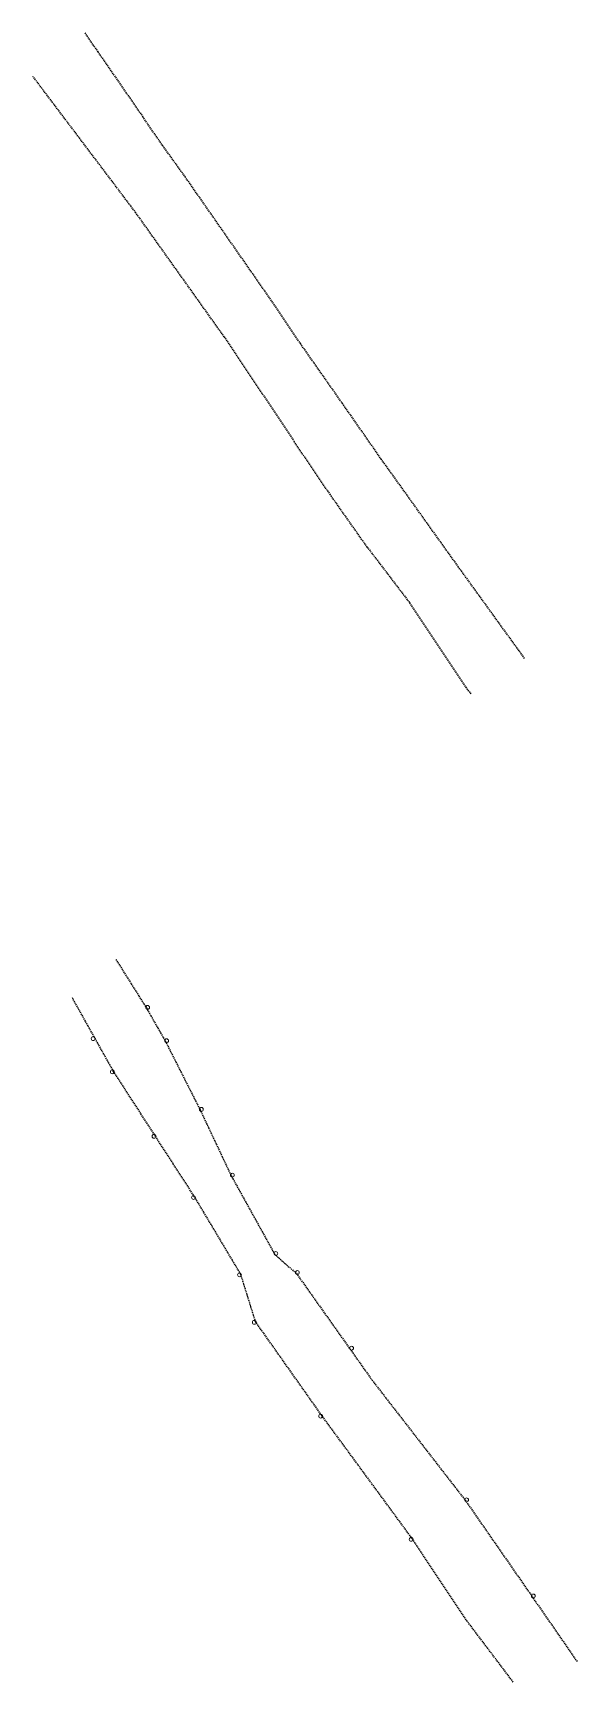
# Model space of a CAD drawing. Header units: metres. Extents: x 359656 to 360539, y 1833938 to 1841880.
# Drawn here: x 359860 to 360145, y 1835858 to 1836721 of the extents above; entities that cross this region are included whole.
import ezdxf

# ---------------------------------------------------------------- set-up
doc = ezdxf.new("R2010")
doc.units = ezdxf.units.M
doc.header["$LTSCALE"] = 0.21
doc.linetypes.add('MEDIUM_DASHED', pattern=[4.5, 3, -1.5])
doc.layers.add('22', color=7, linetype='Continuous', lineweight=13)
doc.layers.add('51', color=7, linetype='Continuous', lineweight=13)

msp = doc.modelspace()

# ---------------------------------------------------------------- linework, layer by layer
at = {"layer": '22'}
for centre in [(359920.374, 1836211.2684), (359891.854, 1836194.9184), (359930.314, 1836193.8584), (359901.884, 1836177.5184), (359948.524, 1836157.9084), (359923.744, 1836143.7984), (359964.754, 1836123.4684), (359944.374, 1836111.7884), (359987.514, 1836082.4384), (359968.514, 1836071.3284), (359998.814, 1836072.4984), (359976.264, 1836046.4384), (360027.214, 1836032.8984), (360010.954, 1835997.3584), (360087.394, 1835953.5384), (360058.364, 1835932.8284), (360122.334, 1835903.2184)]:
    msp.add_circle(centre, 1, dxfattribs=at)
at = {"layer": '51', "linetype": 'MEDIUM_DASHED', "lineweight": 25}
for p, q in [((359960.5, 1836562.27), (359997.03, 1836507.59)), ((360035.34, 1836452.23), (360057.49, 1836423.18)), ((360087.34, 1836378.46), (360057.41, 1836423.28)), ((360089.86, 1836375.39), (360087.3, 1836378.51)), ((359903.81, 1836236.35), (359919.78, 1836210.9)), ((359902.56, 1836177.75), (359880.92, 1836216.39)), ((359919.76, 1836210.92), (359925.77, 1836200.4)), ((359944.96, 1836112.17), (359902.47, 1836177.9)), ((359969.11, 1836071.69), (359944.97, 1836112.15)), ((359976.93, 1836046.65), (359969.18, 1836071.54)), ((360011.52, 1835997.76), (359976.83, 1836046.84)), ((360058.92, 1835933.24), (360011.51, 1835997.77)), ((360087.75, 1835889.97), (360058.94, 1835933.22)), ((360111.78, 1835858.18), (360087.75, 1835889.97))]:
    msp.add_line(p, q, dxfattribs=at)
for points in [[(359887.45, 1836721.3), (359894.35, 1836711.36), (359917.95, 1836677.26)], [(359960.49, 1836562.29), (359914.18, 1836627.23), (359902.13, 1836643.22), (359860.35, 1836698.51)], [(360117.81, 1836393.96), (360114.94, 1836397.85), (360083.19, 1836441.77), (360042.75, 1836498.23), (360022.54, 1836527.2), (360000.53, 1836558.55), (359985.83, 1836580.35), (359940.23, 1836645.77), (359928.39, 1836662.18), (359917.95, 1836677.26)], [(360035.35, 1836452.21), (360016.08, 1836479.57), (359997.03, 1836507.59)], [(359925.77, 1836200.4), (359929.69, 1836193.53), (359947.9, 1836157.59)], [(359947.89, 1836157.61), (359964.13, 1836123.15), (359986.96, 1836081.99), (359998.29, 1836072.03), (360037.82, 1836016.29)], [(360037.84, 1836016.26), (360086.67, 1835953.35), (360121.75, 1835902.82), (360145.23, 1835868.9)]]:
    msp.add_lwpolyline(points, dxfattribs=at)

doc.saveas('drawing.dxf')
